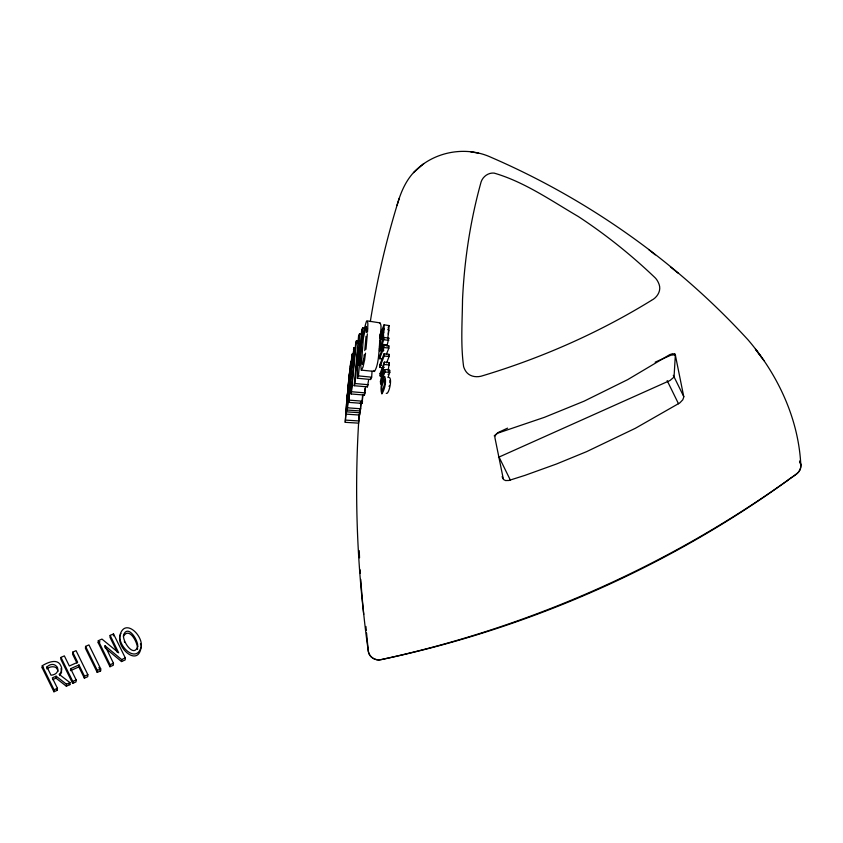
<?xml version="1.0" encoding="UTF-8"?>
<svg xmlns="http://www.w3.org/2000/svg" width="843" height="843" viewBox="0 0 843 843"><rect width="100%" height="100%" fill="white"/><g stroke="black" fill="none" stroke-linecap="round" stroke-linejoin="round"><path stroke-width="1.26" d="M386.958 345.967L388.823 338.127L383.871 337.463L379.508 348.37L379.508 350.677L382.3 351.015M383.871 337.463C384.282 341.362 378.844 348.591 383.892 350.13M380.762 346.599C377.285 344.281 382.511 337.253 381.5 333.09L382.427 333.227M381.932 334.755L382.016 336.252M388.908 330.182L389.013 325.567L384.071 324.829L379.698 335.388L379.645 337.737L381.5 337.98L381.763 339.065M381.932 334.281C381.847 332.363 382.448 328.991 384.134 328.359M383.47 330.319L383.512 328.275M383.965 329.634L384.071 324.829M388.423 330.625L388.149 328.949M388.908 330.488L387.696 338.475M383.47 330.519L382.174 336.568M383.955 330.003L383.375 335.619L382.027 339.171M388.412 331.425L388.201 334.113M360.098 410.183L359.613 415.051L346.273 414.145L347.98 389.603M346.273 414.145L347.485 393.607L345.915 411.774M359.613 415.051L359.835 410.025M358.591 423.312C354.787 487.012 356.547 550.995 363.712 614.399M367.717 328.591C367.537 326.378 368.697 321.004 366.547 321.215M360.414 403.692L360.477 402.396M367.696 328.981L367.622 330.171M42.15 667.74L42.266 665.759C47.06 662.672 57.661 657.846 60.865 665.844C62.54 668.625 61.771 672.44 59.136 674.326L70.011 682.661L69.885 684.653L66.376 686.223L56.007 678.172L56.123 676.191L52.319 677.888L57.429 688.288L57.303 690.28L53.941 691.776L42.15 667.74L43.52 667.129M46.945 666.929L51.012 675.222C63.868 673.894 56.07 658.562 46.945 666.929L46.829 668.91C50.264 665.822 57.661 665.475 57.988 671.397M53.941 691.776L54.057 689.795L42.266 665.759M57.377 669.331L57.493 667.35M72.698 652.155L77.661 662.271L69.326 666.002L64.353 655.886L60.991 657.392L60.875 659.374L72.667 683.41L76.028 681.903L76.155 679.922L70.633 668.678L78.968 664.948L84.49 676.191L84.374 678.172L87.735 676.676L87.851 674.685L76.06 650.648L72.698 652.155L72.582 654.136L76.987 663.135M66.376 686.223L66.492 684.231L56.123 676.191M70.633 668.678L70.517 670.659L78.852 666.929L78.968 664.948M72.667 683.41L72.783 681.429L60.991 657.392M85.564 646.402L85.449 648.383L97.24 672.419L100.612 670.912L100.728 668.931L88.937 644.895L85.564 646.402L97.356 670.438L97.24 672.419M121.529 661.565L121.645 659.584L105.048 645.749L113.457 663.241L113.331 665.222L109.969 666.729L98.178 642.693L98.294 640.712L101.95 639.078L118.694 652.84L110.148 635.411L113.51 633.904L125.301 657.94L125.185 659.932L121.529 661.565L105.902 648.541M104.932 647.73L105.048 645.749M110.148 635.411L110.022 637.392L117.44 652.503M109.969 666.729L110.085 664.748L98.294 640.712M113.394 635.896L113.51 633.904M359.181 414.988L358.581 423.144L345.24 422.322L345.735 415.578M361.152 402.564L360.33 410.962L347 410.025C349.55 400.067 346.252 385.662 351.352 377.685M363.017 394.714L362.037 403.375L348.717 402.364L350.519 377.601M362.037 403.375L362.511 395.736M345.24 422.322L345.936 412.554M347 410.025L351.816 355.862L352.237 354.028L353.891 354.239M348.717 402.364L353.976 347.685L355.63 347.906M365.577 386.6L364.45 395.061L351.162 393.966L355.735 342.564L356.441 340.772L358.918 341.109M351.162 393.966L356.441 340.772M368.56 380.298L367.411 386.874L354.144 385.704L358.591 335.788L359.518 333.86L361.984 334.218M354.144 385.704L355.029 383.533L357.938 347.601L359.582 347.822M372.048 371.236L371.668 377.169L370.572 379.498L357.348 378.244L358.454 375.894L362.743 327.811L364.387 328.053M358.581 423.144L359.171 413.892M360.33 410.962L360.899 402.048M364.45 395.061L364.85 388.718M367.411 386.874L367.527 384.829M345.672 415.293L346.473 404.988M359.518 333.86L358.286 364.798L359.94 364.977M366.347 332.5L366.505 328.538M367.59 330.604L367.485 332.163M358.328 364.713L361.752 329.56L362.743 327.811M346.431 404.745L348.928 377.696M367.358 333.839L365.957 349.297M380.446 335.999C380.193 333.09 382.353 323.522 379.677 323.248M389.887 382.469L389.887 380.53M366.052 336.241L364.756 350.593M380.341 337.295C378.686 347.632 379.508 363.312 374.524 371.447L361.278 370.119C359.308 355.135 361.605 336.652 366.442 321.352M350.751 363.006L350.846 361.299L350.741 361.921M348.58 389.803L347.748 389.729L347.853 388.528M351.478 376.821L349.824 376.652L352.237 354.028M349.824 376.652L351.057 371.731L353.944 347.79M349.919 369.761L349.055 376.494M349.898 370.003L348.054 388.981M347.748 389.729L350.699 362.248M350.593 364.682L349.128 378.96M348.918 379.656L348.623 382.416M364.355 354.418L364.281 355.124M365.535 353.154L364.587 360.003M348.233 385.841L348.075 387.127M364.239 355.398L363.807 358.538M349.782 369.908L349.908 368.928M381.668 387.179L381.816 391.099M381.71 386.863L384.187 379.413M363.797 358.633L362.364 364.187M370.319 321.573C376.768 281.225 385.936 241.267 397.991 202.215C401.226 191.466 405.862 181.034 413.491 172.636C432.933 151.656 465.505 145.386 491.395 157.472C588.361 199.464 676.792 262.025 748.152 339.971C777.931 374.819 798.521 418.708 800.808 464.872C801.598 473.229 792.367 476.211 787.267 480.679M364.576 360.066L363.017 367.053L361.352 370.119M137.504 649.468C138.263 643.23 129.369 626.317 123.499 636.244M382.142 383.944L380.593 383.828L380.446 381.405L383.249 367.58L383.871 367.632M388.138 370.909L389.308 362.616L384.366 362.121L380.045 373.702L380.151 375.957L382.322 376.136L384.756 369.803C392.849 367.98 389.139 373.828 387.928 377.527M379.519 346.452L381.489 337.727L383.038 337.927M384.366 362.121L381.605 378.233L383.154 378.359M389.287 385.746L389.055 386.505M120.149 635.148C115.765 647.719 138.442 667.751 141.15 646.981M399.308 198.168L396.948 205.45M380.593 383.828L384.893 371.974L384.756 369.803M380.151 375.957L383.249 367.474L383.86 367.537M383.207 367.738L379.793 367.411L384.134 355.999L384.06 353.797L389.013 354.345L389.076 356.536L386.61 362.88M382.385 376.178L381.605 378.328L383.154 378.454M379.793 367.411L379.729 365.135L384.06 353.797M382.374 358.992L379.582 358.686L383.934 347.516L383.902 345.282L388.844 345.883L388.876 348.106L386.4 354.313M388.117 374.471L388.307 373.944M379.582 358.686L379.55 356.389L381.542 351.152L381.51 345.514L382.437 345.619M379.508 350.677L381.51 345.514M389.108 371.826L389.708 370.256M389.034 363.333L389.308 362.616M379.645 337.737L381.5 333.09M382.027 349.919L383.902 345.282M388.18 356.431L389.013 354.345M388.265 347.316L388.844 345.883M494.209 435.884L498.255 432.459L507.602 428.139M388.254 339.455L388.823 338.127M388.17 329.666L388.454 328.991M388.18 327.505L389.013 325.567M120.496 634.305L120.928 633.514M382.279 390.931L384.682 384.008L384.682 379.266M389.108 377.369C392.701 378.381 388.739 395.156 386.273 393.302M59.8 675.622L61.56 672.282L61.054 668.52M423.818 163.584L413.491 172.636M362.216 364.345L361.584 362.532M786.993 480.889C666.36 567.929 527.16 628.773 381.668 659.5M382.027 393.734C384.756 389.108 386.589 381.605 384.787 376.631M674.864 354.229L672.756 353.67L669.837 354.587L627.698 379.624L584.051 401.194L544.483 417.306L497.244 433.334L495.315 435.388L494.873 437.454L503.408 479.446L505.547 480.552L508.845 480.478L524.978 475.357L556.475 464.008L586.58 451.658L635.39 428.276L679.816 402.901L682.788 399.803L683.81 396.916L675.285 354.745L670.923 355.188L655.148 362.174M651.671 300.245C657.224 297.41 661.407 290.761 659.131 284.481C658.257 282.026 656.992 279.686 655.169 277.811C631.428 255.113 605.695 234.48 578.224 216.472C551.28 200.718 524.283 181.814 494.082 173.089C488.382 172.541 482.976 176.482 481.142 181.782C470.405 220.255 464.345 260.013 462.522 299.897C462.27 322.079 460.573 344.692 463.629 366.716C464.356 368.876 465.378 371.004 466.927 372.711C470.942 377.084 477.654 377.559 482.986 375.641C542.017 357.822 598.888 332.743 651.418 300.403M98.178 642.693L100.001 641.881M52.677 679.658L56.007 678.172M54.057 689.795L57.429 688.288M66.492 684.231L70.011 682.661M72.783 681.429L76.155 679.922M84.49 676.191L87.851 674.685M97.356 670.438L100.728 668.931M110.085 664.748L113.457 663.241M121.645 659.584L125.301 657.94M498.476 457.306L669.995 380.499L674.042 377.074L675.359 354.892M384.566 376.61C381.658 381.205 379.951 388.149 381.795 393.786M381.236 659.595C375.778 661.017 369.445 657.445 368.402 651.765C364.903 627.761 362.437 603.609 360.762 579.415M345.461 420.109L358.812 420.952M346.663 411.848L359.993 412.764M347.442 407.812L360.772 408.781M380.446 381.405L381.373 381.479M349.297 400.162L362.606 401.194M351.9 391.774L365.177 392.891M384.893 371.974L389.835 372.406M347.2 395.925L348.033 395.999M380.045 373.702L381.594 373.839M355.029 383.533L368.286 384.724M347.853 390.667L349.518 390.825M384.471 364.503L389.413 364.987M358.454 375.894L371.668 377.169M349.276 382.627L350.108 382.711M379.729 365.135L381.584 365.325M349.36 375.335L350.182 375.43M384.134 355.999L389.076 356.536M351.057 371.731L351.889 371.816M379.55 356.389L380.478 356.494M349.708 370.488L351.373 370.678M381.542 351.152L383.091 351.331M350.235 366.157L351.067 366.262M383.934 347.516L388.876 348.106M379.508 348.37L381.373 348.591M374.429 371.447L373.881 370.456M381.995 344.292L386.948 344.913M379.54 344.028L380.467 344.144M351.816 355.862L352.648 355.967M383.871 339.718L388.813 340.361M359.624 347.738L357.969 347.527L357.348 378.244M353.428 349.497L354.25 349.613M382.627 335.893L383.871 336.062M379.698 335.388L382.374 335.83M355.735 342.564L357.39 342.795M381.984 331.91L383.839 332.174M358.591 335.788L359.413 335.914M361.752 329.56L362.574 329.687M367.242 320.888L380.33 322.932M470.489 151.687L478.539 153.226M68.525 683.61L69.885 684.653M670.438 266.925L678.446 273.385M648.625 249.496L655.274 254.871M761.766 357.601L755.412 349.086L764.074 360.73M799.564 461.016L800.808 464.872M674.653 353.596L675.528 355.377M673.304 375.304L683.778 396.642M667.161 380.636L678.52 403.797M498.824 456.611L510.342 480.099M502.091 476.685L503.06 478.655M98.926 667.477L100.612 670.912M78.852 666.929L84.374 678.172M56.671 688.973L57.303 690.28M799.838 461.542C801.978 465.642 800.576 471.068 796.814 473.713C673.157 564.072 530.574 627.318 380.931 659.658C375.335 660.996 369.023 657.003 368.307 651.196L366.547 632.977M124.353 641.544L124.595 642.155M140.433 643.767L140.813 645.116M365.925 626.475L366.294 630.374M361.563 362.227L363.365 338.085L366.052 326.357L366.505 328.296M360.172 569.826L360.382 573.419M359.539 557.834L359.244 550.637M370.562 377.643L370.572 379.498M141.339 646.128C137.188 664.189 118.484 647.118 119.854 635.601C124.374 617.656 142.478 634.631 141.339 646.128M137.725 646.507C133.847 658.193 122.646 641.755 123.478 635.222C127.672 623.62 138.294 640.058 137.725 646.507"/></g></svg>
